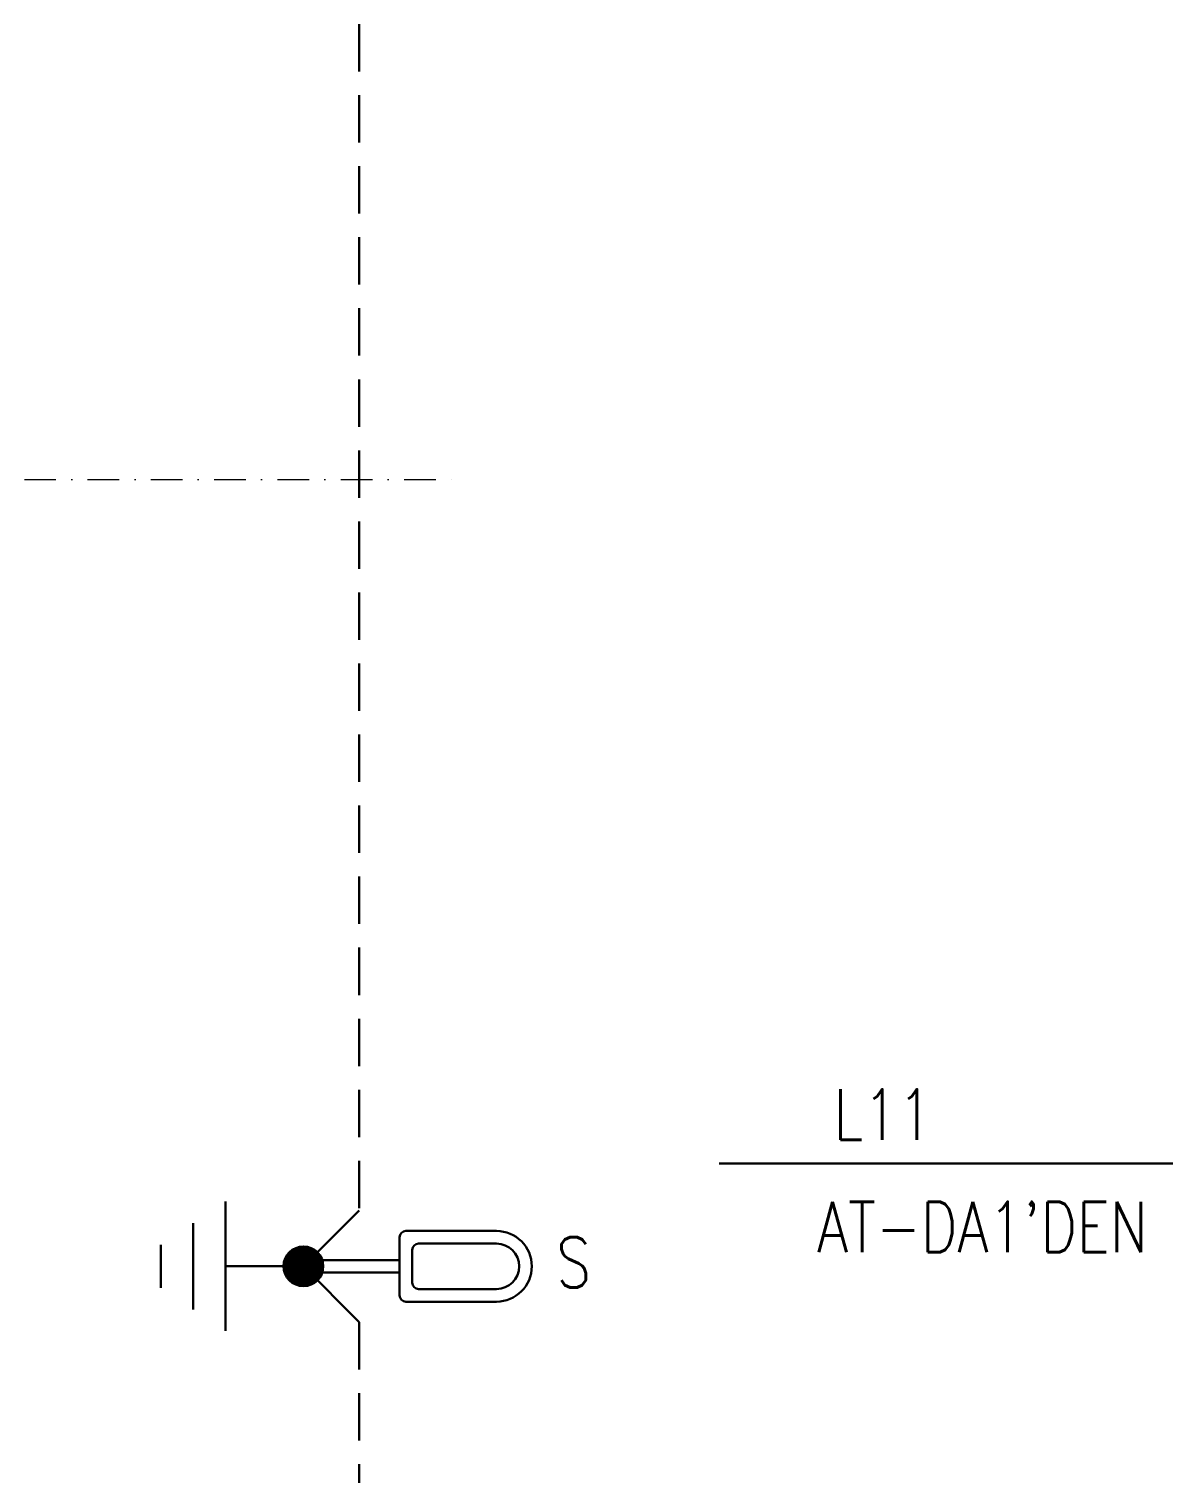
# Model space of a CAD drawing. Header units: metres. Extents: x -13316 to 152404, y -3899 to 30226.
# Drawn here: x 111981 to 112879, y 373 to 1517 of the extents above; entities that cross this region are included whole.
import ezdxf
from ezdxf.enums import TextEntityAlignment as Align

# ---------------------------------------------------------------- set-up
doc = ezdxf.new("R2010")
doc.units = ezdxf.units.M
doc.header["$LTSCALE"] = 100
doc.header["$MEASUREMENT"] = 0
doc.linetypes.add('DASHDOT2', pattern=[0.5, 0.25, -0.125, 0, -0.125])
doc.linetypes.add('HIDDEN', pattern=[0.375, 0.25, -0.125])
for name, color, linetype, lineweight in [('24', 9, 'DASHDOT2', 9), ('E-KABLO', 7, 'Continuous', 30), ('E-KOLON', 7, 'Continuous', 30), ('E-SOKAK AYDINLATMA ARMATÜRÜ', 7, 'Continuous', 30)]:
    doc.layers.add(name, color=color, linetype=linetype, lineweight=lineweight)
doc.styles.add('E-YAZI', font='txttw.shx')

# ---------------------------------------------------------------- blocks, each defined once
blk = doc.blocks.new('p-akslar_yeni')
at = {"layer": '24'}
blk.add_lwpolyline([(2164.8, -7735), (6415, -7735)], dxfattribs=at)
blk = doc.blocks.new('SOKAK AYDINLATMA ARMATÜRÜ')
at = {"layer": 'E-SOKAK AYDINLATMA ARMATÜRÜ', "color": 4}
for p, q in [((-28, 81.2), (-28, 152.8)), ((-18, 91.2), (-18, 152.8)), ((18, 152.8), (18, 91.2)), ((28, 152.8), (28, 81.2)), ((-13, 86.2), (13, 86.2)), ((-23, 76.2), (23, 76.2)), ((-5, 0), (-5, 76.2)), ((5, 0), (5, 76.2))]:
    blk.add_line(p, q, dxfattribs=at)
at = {"layer": 'E-SOKAK AYDINLATMA ARMATÜRÜ', "color": 4, "const_width": 15.7}
blk.add_lwpolyline([(0, -7.9, 1), (0, 7.9, 1)], format="xyb", close=True, dxfattribs=at)
at = {"layer": 'E-SOKAK AYDINLATMA ARMATÜRÜ', "color": 4}
blk.add_circle((0, 0), 15.7, dxfattribs=at)
for centre, radius, start, end in [((0, 152.8), 28, 0, 180), ((0, 152.8), 18, 0, 180), ((-23, 81.2), 5, 180, 270), ((-13, 91.2), 5, 180, 270), ((13, 91.2), 5, 270, 0), ((23, 81.2), 5, 270, 0)]:
    blk.add_arc(centre, radius, start, end, dxfattribs=at)
blk = doc.blocks.new('E-TOPRAKLAMA ÇUBUĞU')
at = {"layer": 'E-KOLON', "color": 4}
for p, q in [((0, 0), (0, -61.6)), ((51.2, -61.6), (-51.2, -61.6)), ((34.1, -87.2), (-34.1, -87.2)), ((17.1, -112.8), (-17.1, -112.8))]:
    blk.add_line(p, q, dxfattribs=at)

msp = doc.modelspace()

# ---------------------------------------------------------------- linework, layer by layer
at = {"layer": 'E-KABLO', "color": 6, "linetype": 'HIDDEN', "ltscale": 1.5}
for p, q in [((112242.75, 1970.56), (112242.75, 581.28)), ((112242.75, 492.72), (112242.75, -869.12))]:
    msp.add_line(p, q, dxfattribs=at)
at = {"layer": 'E-KABLO', "color": 0, "linetype": 'Continuous'}
msp.add_line((112527.53, 618.31), (113047.58, 618.31), dxfattribs=at)
at = {"layer": 'E-KABLO', "color": 6}
for q in [(112242.75, 581.28), (112242.75, 492.72)]:
    msp.add_line((112198.5, 537), q, dxfattribs=at)

# ---------------------------------------------------------------- block references
at = {"layer": '24'}
msp.add_blockref('p-akslar_yeni', (105905, 8895), dxfattribs=at)
at = {"layer": 'E-KABLO', "color": 6, "rotation": 270}
msp.add_blockref('SOKAK AYDINLATMA ARMATÜRÜ', (112198.5, 537), dxfattribs=at)
at = {"layer": 'E-KOLON', "color": 6, "rotation": 270}
msp.add_blockref('E-TOPRAKLAMA ÇUBUĞU', (112198.5, 537), dxfattribs=at)

# ---------------------------------------------------------------- texts
at = {"layer": 'E-KABLO', "color": 3, "linetype": 'Continuous', "style": 'E-YAZI', "width": 0.8}
for s, p in [('L11', (112657.39, 657.24)), ("AT-DA1'DEN", (112736.05, 568.1)), ('S', (112412.41, 540.19))]:
    msp.add_text(s, height=40, dxfattribs=at).set_placement(p, align=Align.MIDDLE_CENTER)

doc.saveas('drawing.dxf')
